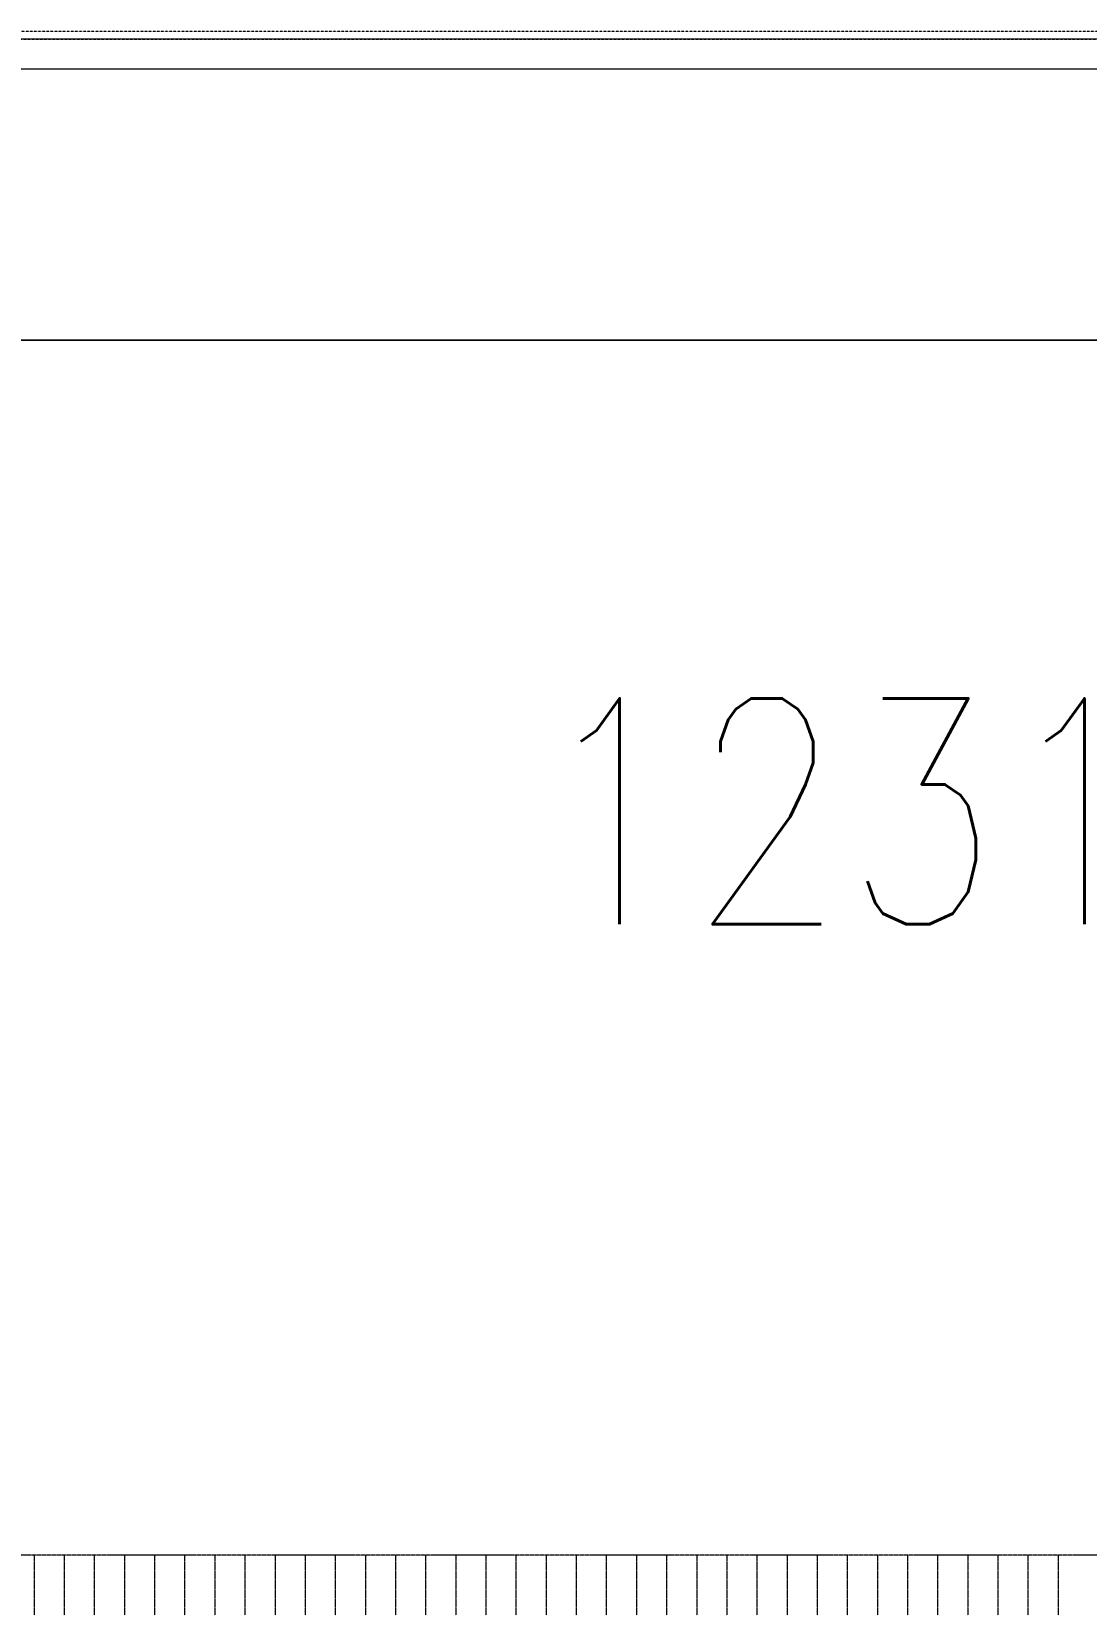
# Model space of a CAD drawing. Header units: inches. Extents: x 13084 to 220150, y 6494 to 167180.
# Drawn here: x 75417 to 78919, y 73895 to 79155 of the extents above; entities that cross this region are included whole.
import ezdxf
from ezdxf.enums import TextEntityAlignment as Align

# ---------------------------------------------------------------- set-up
doc = ezdxf.new("R2010")
doc.units = ezdxf.units.IN
doc.header["$MEASUREMENT"] = 0
doc.linetypes.add('Ground Floor$0$HIDDEN', pattern=[0.375, 0.25, -0.125])
for name, color, linetype, lineweight in [('Ground Floor$0$A-G322-M-Door', 251, 'Continuous', 15), ('Ground Floor$0$A-G4-M-Furniture-and-Fittings', 251, 'Continuous', 9), ('Ground Floor$0$Z-Z001-S-Room-Name-Identification-250', 7, 'Continuous', 15)]:
    doc.layers.add(name, color=color, linetype=linetype, lineweight=lineweight)
doc.styles.add('Ground Floor$0$Tag-RomanS', font='romans.shx', dxfattribs={"width": 0.8})

# ---------------------------------------------------------------- blocks, each defined once
blk = doc.blocks.new('Ground Floor$0$tag-roomname')
at = {"lineweight": 18, "ltscale": 0.01, "style": 'Ground Floor$0$Tag-RomanS', "width": 0.8}
blk.add_attdef('ROOM_NO_2', text='', height=3, dxfattribs=at).set_placement((0, 1.612), align=Align.MIDDLE_CENTER)
at = {"linetype": 'ByBlock', "lineweight": 13, "ltscale": 0.01, "style": 'Ground Floor$0$Tag-RomanS', "width": 0.8, "flags": 1}
for tag, p in [('ROOM_NAME_1', (0, -2.288)), ('AREA', (0, -5.744))]:
    blk.add_attdef(tag, text='', height=2.8, dxfattribs=at).set_placement(p, align=Align.MIDDLE_CENTER)

msp = doc.modelspace()

# ---------------------------------------------------------------- linework, layer by layer
at = {"layer": 'Ground Floor$0$A-G322-M-Door', "linetype": 'Ground Floor$0$HIDDEN', "ltscale": 0.5, "elevation": 0}
msp.add_lwpolyline([(82616.7, 79154.6), (73616.7, 79154.6), (73616.7, 79129.6), (82616.7, 79129.6)], close=True, dxfattribs=at)
at = {"layer": 'Ground Floor$0$A-G322-M-Door', "elevation": 0}
msp.add_lwpolyline([(81615.2, 79129.6), (73705.2, 79129.6), (73705.2, 78129.6), (81615.2, 78129.5)], close=True, dxfattribs=at)
at = {"layer": 'Ground Floor$0$A-G4-M-Furniture-and-Fittings'}
for p, q in [((82560.2, 79129.6, 0), (73705.2, 79129.6)), ((82560.2, 79029.6, 0), (73705.2, 79029.6)), ((82560.2, 78129.6, 0), (73705.2, 78129.6, 0))]:
    msp.add_line(p, q, dxfattribs=at)
at = {"layer": 'Ground Floor$0$A-G4-M-Furniture-and-Fittings', "linetype": 'Ground Floor$0$HIDDEN', "ltscale": 0.4}
msp.add_line((83325.2, 74094.6, 0), (73255.2, 74094.6, 0), dxfattribs=at)
at = {"layer": 'Ground Floor$0$A-G4-M-Furniture-and-Fittings', "linetype": 'Ground Floor$0$HIDDEN', "ltscale": 0.2}
for p, q in [((75425.2, 74094.6, 0), (75425.2, 73894.6)), ((75525.2, 74094.6, 0), (75525.2, 73894.6)), ((75525.2, 74094.6, 0), (75525.2, 73894.6)), ((75525.2, 74094.6, 0), (75525.2, 73894.6)), ((75525.2, 74094.6, 0), (75525.2, 73894.6)), ((75525.2, 74094.6, 0), (75525.2, 73894.6)), ((75525.2, 74094.6, 0), (75525.2, 73894.6)), ((75525.2, 74094.6, 0), (75525.2, 73894.6)), ((75525.2, 74094.6, 0), (75525.2, 73894.6)), ((75525.2, 74094.6, 0), (75525.2, 73894.6)), ((75525.2, 74094.6, 0), (75525.2, 73894.6)), ((75525.2, 74094.6, 0), (75525.2, 73894.6)), ((75525.2, 74094.6, 0), (75525.2, 73894.6)), ((75525.2, 74094.6, 0), (75525.2, 73894.6)), ((75525.2, 74094.6, 0), (75525.2, 73894.6)), ((75525.2, 74094.6, 0), (75525.2, 73894.6)), ((75525.2, 74094.6, 0), (75525.2, 73894.6)), ((75525.2, 74094.6, 0), (75525.2, 73894.6)), ((75525.2, 74094.6, 0), (75525.2, 73894.6)), ((75525.2, 74094.6, 0), (75525.2, 73894.6)), ((75525.2, 74094.6, 0), (75525.2, 73894.6)), ((75525.2, 74094.6, 0), (75525.2, 73894.6)), ((75525.2, 74094.6, 0), (75525.2, 73894.6)), ((75525.2, 74094.6, 0), (75525.2, 73894.6)), ((75525.2, 74094.6, 0), (75525.2, 73894.6)), ((75525.2, 74094.6, 0), (75525.2, 73894.6)), ((75525.2, 74094.6, 0), (75525.2, 73894.6)), ((75525.2, 74094.6, 0), (75525.2, 73894.6)), ((75525.2, 74094.6, 0), (75525.2, 73894.6)), ((75525.2, 74094.6, 0), (75525.2, 73894.6)), ((75525.2, 74094.6, 0), (75525.2, 73894.6)), ((75525.2, 74094.6, 0), (75525.2, 73894.6)), ((75525.2, 74094.6, 0), (75525.2, 73894.6)), ((75525.2, 74094.6, 0), (75525.2, 73894.6)), ((75525.2, 74094.6, 0), (75525.2, 73894.6)), ((75525.2, 74094.6, 0), (75525.2, 73894.6)), ((75525.2, 74094.6, 0), (75525.2, 73894.6)), ((75525.2, 74094.6, 0), (75525.2, 73894.6)), ((75525.2, 74094.6, 0), (75525.2, 73894.6)), ((75525.2, 74094.6, 0), (75525.2, 73894.6)), ((75525.2, 74094.6, 0), (75525.2, 73894.6)), ((75525.2, 74094.6, 0), (75525.2, 73894.6)), ((75525.2, 74094.6, 0), (75525.2, 73894.6)), ((75525.2, 74094.6, 0), (75525.2, 73894.6)), ((75525.2, 74094.6, 0), (75525.2, 73894.6)), ((75525.2, 74094.6, 0), (75525.2, 73894.6)), ((75525.2, 74094.6, 0), (75525.2, 73894.6)), ((75525.2, 74094.6, 0), (75525.2, 73894.6)), ((75525.2, 74094.6, 0), (75525.2, 73894.6)), ((75525.2, 74094.6, 0), (75525.2, 73894.6)), ((75525.2, 74094.6, 0), (75525.2, 73894.6)), ((75625.2, 74094.6, 0), (75625.2, 73894.6)), ((75725.2, 74094.6, 0), (75725.2, 73894.6)), ((75725.2, 74094.6, 0), (75725.2, 73894.6)), ((75725.2, 74094.6, 0), (75725.2, 73894.6)), ((75725.2, 74094.6, 0), (75725.2, 73894.6)), ((75725.2, 74094.6, 0), (75725.2, 73894.6)), ((75725.2, 74094.6, 0), (75725.2, 73894.6)), ((75725.2, 74094.6, 0), (75725.2, 73894.6)), ((75725.2, 74094.6, 0), (75725.2, 73894.6)), ((75725.2, 74094.6, 0), (75725.2, 73894.6)), ((75725.2, 74094.6, 0), (75725.2, 73894.6)), ((75725.2, 74094.6, 0), (75725.2, 73894.6)), ((75725.2, 74094.6, 0), (75725.2, 73894.6)), ((75725.2, 74094.6, 0), (75725.2, 73894.6)), ((75725.2, 74094.6, 0), (75725.2, 73894.6)), ((75725.2, 74094.6, 0), (75725.2, 73894.6)), ((75725.2, 74094.6, 0), (75725.2, 73894.6)), ((75725.2, 74094.6, 0), (75725.2, 73894.6)), ((75725.2, 74094.6, 0), (75725.2, 73894.6)), ((75725.2, 74094.6, 0), (75725.2, 73894.6)), ((75725.2, 74094.6, 0), (75725.2, 73894.6)), ((75725.2, 74094.6, 0), (75725.2, 73894.6)), ((75725.2, 74094.6, 0), (75725.2, 73894.6)), ((75725.2, 74094.6, 0), (75725.2, 73894.6)), ((75725.2, 74094.6, 0), (75725.2, 73894.6)), ((75725.2, 74094.6, 0), (75725.2, 73894.6)), ((75725.2, 74094.6, 0), (75725.2, 73894.6)), ((75725.2, 74094.6, 0), (75725.2, 73894.6)), ((75725.2, 74094.6, 0), (75725.2, 73894.6)), ((75725.2, 74094.6, 0), (75725.2, 73894.6)), ((75725.2, 74094.6, 0), (75725.2, 73894.6)), ((75725.2, 74094.6, 0), (75725.2, 73894.6)), ((75725.2, 74094.6, 0), (75725.2, 73894.6)), ((75725.2, 74094.6, 0), (75725.2, 73894.6)), ((75725.2, 74094.6, 0), (75725.2, 73894.6)), ((75725.2, 74094.6, 0), (75725.2, 73894.6)), ((75725.2, 74094.6, 0), (75725.2, 73894.6)), ((75725.2, 74094.6, 0), (75725.2, 73894.6)), ((75725.2, 74094.6, 0), (75725.2, 73894.6)), ((75725.2, 74094.6, 0), (75725.2, 73894.6)), ((75725.2, 74094.6, 0), (75725.2, 73894.6)), ((75725.2, 74094.6, 0), (75725.2, 73894.6)), ((75725.2, 74094.6, 0), (75725.2, 73894.6)), ((75725.2, 74094.6, 0), (75725.2, 73894.6)), ((75725.2, 74094.6, 0), (75725.2, 73894.6)), ((75725.2, 74094.6, 0), (75725.2, 73894.6)), ((75725.2, 74094.6, 0), (75725.2, 73894.6)), ((75725.2, 74094.6, 0), (75725.2, 73894.6)), ((75725.2, 74094.6, 0), (75725.2, 73894.6)), ((75725.2, 74094.6, 0), (75725.2, 73894.6)), ((75725.2, 74094.6, 0), (75725.2, 73894.6)), ((75825.2, 74094.6, 0), (75825.2, 73894.6)), ((75925.2, 74094.6, 0), (75925.2, 73894.6)), ((75925.2, 74094.6, 0), (75925.2, 73894.6)), ((75925.2, 74094.6, 0), (75925.2, 73894.6)), ((75925.2, 74094.6, 0), (75925.2, 73894.6)), ((75925.2, 74094.6, 0), (75925.2, 73894.6)), ((75925.2, 74094.6, 0), (75925.2, 73894.6)), ((75925.2, 74094.6, 0), (75925.2, 73894.6)), ((75925.2, 74094.6, 0), (75925.2, 73894.6)), ((75925.2, 74094.6, 0), (75925.2, 73894.6)), ((75925.2, 74094.6, 0), (75925.2, 73894.6)), ((75925.2, 74094.6, 0), (75925.2, 73894.6)), ((75925.2, 74094.6, 0), (75925.2, 73894.6)), ((75925.2, 74094.6, 0), (75925.2, 73894.6)), ((75925.2, 74094.6, 0), (75925.2, 73894.6)), ((75925.2, 74094.6, 0), (75925.2, 73894.6)), ((75925.2, 74094.6, 0), (75925.2, 73894.6)), ((75925.2, 74094.6, 0), (75925.2, 73894.6)), ((75925.2, 74094.6, 0), (75925.2, 73894.6)), ((75925.2, 74094.6, 0), (75925.2, 73894.6)), ((75925.2, 74094.6, 0), (75925.2, 73894.6)), ((75925.2, 74094.6, 0), (75925.2, 73894.6)), ((75925.2, 74094.6, 0), (75925.2, 73894.6)), ((75925.2, 74094.6, 0), (75925.2, 73894.6)), ((75925.2, 74094.6, 0), (75925.2, 73894.6)), ((75925.2, 74094.6, 0), (75925.2, 73894.6)), ((75925.2, 74094.6, 0), (75925.2, 73894.6)), ((75925.2, 74094.6, 0), (75925.2, 73894.6)), ((75925.2, 74094.6, 0), (75925.2, 73894.6)), ((75925.2, 74094.6, 0), (75925.2, 73894.6)), ((75925.2, 74094.6, 0), (75925.2, 73894.6)), ((75925.2, 74094.6, 0), (75925.2, 73894.6)), ((75925.2, 74094.6, 0), (75925.2, 73894.6)), ((75925.2, 74094.6, 0), (75925.2, 73894.6)), ((75925.2, 74094.6, 0), (75925.2, 73894.6)), ((75925.2, 74094.6, 0), (75925.2, 73894.6)), ((75925.2, 74094.6, 0), (75925.2, 73894.6)), ((75925.2, 74094.6, 0), (75925.2, 73894.6)), ((75925.2, 74094.6, 0), (75925.2, 73894.6)), ((75925.2, 74094.6, 0), (75925.2, 73894.6)), ((75925.2, 74094.6, 0), (75925.2, 73894.6)), ((75925.2, 74094.6, 0), (75925.2, 73894.6)), ((75925.2, 74094.6, 0), (75925.2, 73894.6)), ((75925.2, 74094.6, 0), (75925.2, 73894.6)), ((75925.2, 74094.6, 0), (75925.2, 73894.6)), ((75925.2, 74094.6, 0), (75925.2, 73894.6)), ((75925.2, 74094.6, 0), (75925.2, 73894.6)), ((75925.2, 74094.6, 0), (75925.2, 73894.6)), ((75925.2, 74094.6, 0), (75925.2, 73894.6)), ((75925.2, 74094.6, 0), (75925.2, 73894.6)), ((75925.2, 74094.6, 0), (75925.2, 73894.6)), ((76025.2, 74094.6, 0), (76025.2, 73894.6)), ((76125.2, 74094.6, 0), (76125.2, 73894.6)), ((76125.2, 74094.6, 0), (76125.2, 73894.6)), ((76125.2, 74094.6, 0), (76125.2, 73894.6)), ((76125.2, 74094.6, 0), (76125.2, 73894.6)), ((76125.2, 74094.6, 0), (76125.2, 73894.6)), ((76125.2, 74094.6, 0), (76125.2, 73894.6)), ((76125.2, 74094.6, 0), (76125.2, 73894.6)), ((76125.2, 74094.6, 0), (76125.2, 73894.6)), ((76125.2, 74094.6, 0), (76125.2, 73894.6)), ((76125.2, 74094.6, 0), (76125.2, 73894.6)), ((76125.2, 74094.6, 0), (76125.2, 73894.6)), ((76125.2, 74094.6, 0), (76125.2, 73894.6)), ((76125.2, 74094.6, 0), (76125.2, 73894.6)), ((76125.2, 74094.6, 0), (76125.2, 73894.6)), ((76125.2, 74094.6, 0), (76125.2, 73894.6)), ((76125.2, 74094.6, 0), (76125.2, 73894.6)), ((76125.2, 74094.6, 0), (76125.2, 73894.6)), ((76125.2, 74094.6, 0), (76125.2, 73894.6)), ((76125.2, 74094.6, 0), (76125.2, 73894.6)), ((76125.2, 74094.6, 0), (76125.2, 73894.6)), ((76125.2, 74094.6, 0), (76125.2, 73894.6)), ((76125.2, 74094.6, 0), (76125.2, 73894.6)), ((76125.2, 74094.6, 0), (76125.2, 73894.6)), ((76125.2, 74094.6, 0), (76125.2, 73894.6)), ((76125.2, 74094.6, 0), (76125.2, 73894.6)), ((76125.2, 74094.6, 0), (76125.2, 73894.6)), ((76125.2, 74094.6, 0), (76125.2, 73894.6)), ((76125.2, 74094.6, 0), (76125.2, 73894.6)), ((76125.2, 74094.6, 0), (76125.2, 73894.6)), ((76125.2, 74094.6, 0), (76125.2, 73894.6)), ((76125.2, 74094.6, 0), (76125.2, 73894.6)), ((76125.2, 74094.6, 0), (76125.2, 73894.6)), ((76125.2, 74094.6, 0), (76125.2, 73894.6)), ((76125.2, 74094.6, 0), (76125.2, 73894.6)), ((76125.2, 74094.6, 0), (76125.2, 73894.6)), ((76125.2, 74094.6, 0), (76125.2, 73894.6)), ((76125.2, 74094.6, 0), (76125.2, 73894.6)), ((76125.2, 74094.6, 0), (76125.2, 73894.6)), ((76125.2, 74094.6, 0), (76125.2, 73894.6)), ((76125.2, 74094.6, 0), (76125.2, 73894.6)), ((76125.2, 74094.6, 0), (76125.2, 73894.6)), ((76125.2, 74094.6, 0), (76125.2, 73894.6)), ((76125.2, 74094.6, 0), (76125.2, 73894.6)), ((76125.2, 74094.6, 0), (76125.2, 73894.6)), ((76125.2, 74094.6, 0), (76125.2, 73894.6)), ((76125.2, 74094.6, 0), (76125.2, 73894.6)), ((76125.2, 74094.6, 0), (76125.2, 73894.6)), ((76125.2, 74094.6, 0), (76125.2, 73894.6)), ((76125.2, 74094.6, 0), (76125.2, 73894.6)), ((76125.2, 74094.6, 0), (76125.2, 73894.6)), ((76225.2, 74094.6, 0), (76225.2, 73894.6)), ((76325.2, 74094.6, 0), (76325.2, 73894.6)), ((76325.2, 74094.6, 0), (76325.2, 73894.6)), ((76325.2, 74094.6, 0), (76325.2, 73894.6)), ((76325.2, 74094.6, 0), (76325.2, 73894.6)), ((76325.2, 74094.6, 0), (76325.2, 73894.6)), ((76325.2, 74094.6, 0), (76325.2, 73894.6)), ((76325.2, 74094.6, 0), (76325.2, 73894.6)), ((76325.2, 74094.6, 0), (76325.2, 73894.6)), ((76325.2, 74094.6, 0), (76325.2, 73894.6)), ((76325.2, 74094.6, 0), (76325.2, 73894.6)), ((76325.2, 74094.6, 0), (76325.2, 73894.6)), ((76325.2, 74094.6, 0), (76325.2, 73894.6)), ((76325.2, 74094.6, 0), (76325.2, 73894.6)), ((76325.2, 74094.6, 0), (76325.2, 73894.6)), ((76325.2, 74094.6, 0), (76325.2, 73894.6)), ((76325.2, 74094.6, 0), (76325.2, 73894.6)), ((76325.2, 74094.6, 0), (76325.2, 73894.6)), ((76325.2, 74094.6, 0), (76325.2, 73894.6)), ((76325.2, 74094.6, 0), (76325.2, 73894.6)), ((76325.2, 74094.6, 0), (76325.2, 73894.6)), ((76325.2, 74094.6, 0), (76325.2, 73894.6)), ((76325.2, 74094.6, 0), (76325.2, 73894.6)), ((76325.2, 74094.6, 0), (76325.2, 73894.6)), ((76325.2, 74094.6, 0), (76325.2, 73894.6)), ((76325.2, 74094.6, 0), (76325.2, 73894.6)), ((76325.2, 74094.6, 0), (76325.2, 73894.6)), ((76325.2, 74094.6, 0), (76325.2, 73894.6)), ((76325.2, 74094.6, 0), (76325.2, 73894.6)), ((76325.2, 74094.6, 0), (76325.2, 73894.6)), ((76325.2, 74094.6, 0), (76325.2, 73894.6)), ((76325.2, 74094.6, 0), (76325.2, 73894.6)), ((76325.2, 74094.6, 0), (76325.2, 73894.6)), ((76325.2, 74094.6, 0), (76325.2, 73894.6)), ((76325.2, 74094.6, 0), (76325.2, 73894.6)), ((76325.2, 74094.6, 0), (76325.2, 73894.6)), ((76325.2, 74094.6, 0), (76325.2, 73894.6)), ((76325.2, 74094.6, 0), (76325.2, 73894.6)), ((76325.2, 74094.6, 0), (76325.2, 73894.6)), ((76325.2, 74094.6, 0), (76325.2, 73894.6)), ((76325.2, 74094.6, 0), (76325.2, 73894.6)), ((76325.2, 74094.6, 0), (76325.2, 73894.6)), ((76325.2, 74094.6, 0), (76325.2, 73894.6)), ((76325.2, 74094.6, 0), (76325.2, 73894.6)), ((76325.2, 74094.6, 0), (76325.2, 73894.6)), ((76325.2, 74094.6, 0), (76325.2, 73894.6)), ((76325.2, 74094.6, 0), (76325.2, 73894.6)), ((76325.2, 74094.6, 0), (76325.2, 73894.6)), ((76325.2, 74094.6, 0), (76325.2, 73894.6)), ((76325.2, 74094.6, 0), (76325.2, 73894.6)), ((76325.2, 74094.6, 0), (76325.2, 73894.6)), ((76425.2, 74094.6, 0), (76425.2, 73894.6)), ((76525.2, 74094.6, 0), (76525.2, 73894.6)), ((76525.2, 74094.6, 0), (76525.2, 73894.6)), ((76525.2, 74094.6, 0), (76525.2, 73894.6)), ((76525.2, 74094.6, 0), (76525.2, 73894.6)), ((76525.2, 74094.6, 0), (76525.2, 73894.6)), ((76525.2, 74094.6, 0), (76525.2, 73894.6)), ((76525.2, 74094.6, 0), (76525.2, 73894.6)), ((76525.2, 74094.6, 0), (76525.2, 73894.6)), ((76525.2, 74094.6, 0), (76525.2, 73894.6)), ((76525.2, 74094.6, 0), (76525.2, 73894.6)), ((76525.2, 74094.6, 0), (76525.2, 73894.6)), ((76525.2, 74094.6, 0), (76525.2, 73894.6)), ((76525.2, 74094.6, 0), (76525.2, 73894.6)), ((76525.2, 74094.6, 0), (76525.2, 73894.6)), ((76525.2, 74094.6, 0), (76525.2, 73894.6)), ((76525.2, 74094.6, 0), (76525.2, 73894.6)), ((76525.2, 74094.6, 0), (76525.2, 73894.6)), ((76525.2, 74094.6, 0), (76525.2, 73894.6)), ((76525.2, 74094.6, 0), (76525.2, 73894.6)), ((76525.2, 74094.6, 0), (76525.2, 73894.6)), ((76525.2, 74094.6, 0), (76525.2, 73894.6)), ((76525.2, 74094.6, 0), (76525.2, 73894.6)), ((76525.2, 74094.6, 0), (76525.2, 73894.6)), ((76525.2, 74094.6, 0), (76525.2, 73894.6)), ((76525.2, 74094.6, 0), (76525.2, 73894.6)), ((76525.2, 74094.6, 0), (76525.2, 73894.6)), ((76525.2, 74094.6, 0), (76525.2, 73894.6)), ((76525.2, 74094.6, 0), (76525.2, 73894.6)), ((76525.2, 74094.6, 0), (76525.2, 73894.6)), ((76525.2, 74094.6, 0), (76525.2, 73894.6)), ((76525.2, 74094.6, 0), (76525.2, 73894.6)), ((76525.2, 74094.6, 0), (76525.2, 73894.6)), ((76525.2, 74094.6, 0), (76525.2, 73894.6)), ((76525.2, 74094.6, 0), (76525.2, 73894.6)), ((76525.2, 74094.6, 0), (76525.2, 73894.6)), ((76525.2, 74094.6, 0), (76525.2, 73894.6)), ((76525.2, 74094.6, 0), (76525.2, 73894.6)), ((76525.2, 74094.6, 0), (76525.2, 73894.6)), ((76525.2, 74094.6, 0), (76525.2, 73894.6)), ((76525.2, 74094.6, 0), (76525.2, 73894.6)), ((76525.2, 74094.6, 0), (76525.2, 73894.6)), ((76525.2, 74094.6, 0), (76525.2, 73894.6)), ((76525.2, 74094.6, 0), (76525.2, 73894.6)), ((76525.2, 74094.6, 0), (76525.2, 73894.6)), ((76525.2, 74094.6, 0), (76525.2, 73894.6)), ((76525.2, 74094.6, 0), (76525.2, 73894.6)), ((76525.2, 74094.6, 0), (76525.2, 73894.6)), ((76525.2, 74094.6, 0), (76525.2, 73894.6)), ((76525.2, 74094.6, 0), (76525.2, 73894.6)), ((76525.2, 74094.6, 0), (76525.2, 73894.6)), ((76625.2, 74094.6, 0), (76625.2, 73894.6)), ((76725.2, 74094.6, 0), (76725.2, 73894.6)), ((76725.2, 74094.6, 0), (76725.2, 73894.6)), ((76725.2, 74094.6, 0), (76725.2, 73894.6)), ((76725.2, 74094.6, 0), (76725.2, 73894.6)), ((76725.2, 74094.6, 0), (76725.2, 73894.6)), ((76725.2, 74094.6, 0), (76725.2, 73894.6)), ((76725.2, 74094.6, 0), (76725.2, 73894.6)), ((76725.2, 74094.6, 0), (76725.2, 73894.6)), ((76725.2, 74094.6, 0), (76725.2, 73894.6)), ((76725.2, 74094.6, 0), (76725.2, 73894.6)), ((76725.2, 74094.6, 0), (76725.2, 73894.6)), ((76725.2, 74094.6, 0), (76725.2, 73894.6)), ((76725.2, 74094.6, 0), (76725.2, 73894.6)), ((76725.2, 74094.6, 0), (76725.2, 73894.6)), ((76725.2, 74094.6, 0), (76725.2, 73894.6)), ((76725.2, 74094.6, 0), (76725.2, 73894.6)), ((76725.2, 74094.6, 0), (76725.2, 73894.6)), ((76725.2, 74094.6, 0), (76725.2, 73894.6)), ((76725.2, 74094.6, 0), (76725.2, 73894.6)), ((76725.2, 74094.6, 0), (76725.2, 73894.6)), ((76725.2, 74094.6, 0), (76725.2, 73894.6)), ((76725.2, 74094.6, 0), (76725.2, 73894.6)), ((76725.2, 74094.6, 0), (76725.2, 73894.6)), ((76725.2, 74094.6, 0), (76725.2, 73894.6)), ((76725.2, 74094.6, 0), (76725.2, 73894.6)), ((76725.2, 74094.6, 0), (76725.2, 73894.6)), ((76725.2, 74094.6, 0), (76725.2, 73894.6)), ((76725.2, 74094.6, 0), (76725.2, 73894.6)), ((76725.2, 74094.6, 0), (76725.2, 73894.6)), ((76725.2, 74094.6, 0), (76725.2, 73894.6)), ((76725.2, 74094.6, 0), (76725.2, 73894.6)), ((76725.2, 74094.6, 0), (76725.2, 73894.6)), ((76725.2, 74094.6, 0), (76725.2, 73894.6)), ((76725.2, 74094.6, 0), (76725.2, 73894.6)), ((76725.2, 74094.6, 0), (76725.2, 73894.6)), ((76725.2, 74094.6, 0), (76725.2, 73894.6)), ((76725.2, 74094.6, 0), (76725.2, 73894.6)), ((76725.2, 74094.6, 0), (76725.2, 73894.6)), ((76725.2, 74094.6, 0), (76725.2, 73894.6)), ((76725.2, 74094.6, 0), (76725.2, 73894.6)), ((76725.2, 74094.6, 0), (76725.2, 73894.6)), ((76725.2, 74094.6, 0), (76725.2, 73894.6)), ((76725.2, 74094.6, 0), (76725.2, 73894.6)), ((76725.2, 74094.6, 0), (76725.2, 73894.6)), ((76725.2, 74094.6, 0), (76725.2, 73894.6)), ((76725.2, 74094.6, 0), (76725.2, 73894.6)), ((76725.2, 74094.6, 0), (76725.2, 73894.6)), ((76725.2, 74094.6, 0), (76725.2, 73894.6)), ((76725.2, 74094.6, 0), (76725.2, 73894.6)), ((76725.2, 74094.6, 0), (76725.2, 73894.6)), ((76825.2, 74094.6, 0), (76825.2, 73894.6)), ((76925.2, 74094.6, 0), (76925.2, 73894.6)), ((76925.2, 74094.6, 0), (76925.2, 73894.6)), ((76925.2, 74094.6, 0), (76925.2, 73894.6)), ((76925.2, 74094.6, 0), (76925.2, 73894.6)), ((76925.2, 74094.6, 0), (76925.2, 73894.6)), ((76925.2, 74094.6, 0), (76925.2, 73894.6)), ((76925.2, 74094.6, 0), (76925.2, 73894.6)), ((76925.2, 74094.6, 0), (76925.2, 73894.6)), ((76925.2, 74094.6, 0), (76925.2, 73894.6)), ((76925.2, 74094.6, 0), (76925.2, 73894.6)), ((76925.2, 74094.6, 0), (76925.2, 73894.6)), ((76925.2, 74094.6, 0), (76925.2, 73894.6)), ((76925.2, 74094.6, 0), (76925.2, 73894.6)), ((76925.2, 74094.6, 0), (76925.2, 73894.6)), ((76925.2, 74094.6, 0), (76925.2, 73894.6)), ((76925.2, 74094.6, 0), (76925.2, 73894.6)), ((76925.2, 74094.6, 0), (76925.2, 73894.6)), ((76925.2, 74094.6, 0), (76925.2, 73894.6)), ((76925.2, 74094.6, 0), (76925.2, 73894.6)), ((76925.2, 74094.6, 0), (76925.2, 73894.6)), ((76925.2, 74094.6, 0), (76925.2, 73894.6)), ((76925.2, 74094.6, 0), (76925.2, 73894.6)), ((76925.2, 74094.6, 0), (76925.2, 73894.6)), ((76925.2, 74094.6, 0), (76925.2, 73894.6)), ((76925.2, 74094.6, 0), (76925.2, 73894.6)), ((76925.2, 74094.6, 0), (76925.2, 73894.6)), ((76925.2, 74094.6, 0), (76925.2, 73894.6)), ((76925.2, 74094.6, 0), (76925.2, 73894.6)), ((76925.2, 74094.6, 0), (76925.2, 73894.6)), ((76925.2, 74094.6, 0), (76925.2, 73894.6)), ((76925.2, 74094.6, 0), (76925.2, 73894.6)), ((76925.2, 74094.6, 0), (76925.2, 73894.6)), ((76925.2, 74094.6, 0), (76925.2, 73894.6)), ((76925.2, 74094.6, 0), (76925.2, 73894.6)), ((76925.2, 74094.6, 0), (76925.2, 73894.6)), ((76925.2, 74094.6, 0), (76925.2, 73894.6)), ((76925.2, 74094.6, 0), (76925.2, 73894.6)), ((76925.2, 74094.6, 0), (76925.2, 73894.6)), ((76925.2, 74094.6, 0), (76925.2, 73894.6)), ((76925.2, 74094.6, 0), (76925.2, 73894.6)), ((76925.2, 74094.6, 0), (76925.2, 73894.6)), ((76925.2, 74094.6, 0), (76925.2, 73894.6)), ((76925.2, 74094.6, 0), (76925.2, 73894.6)), ((76925.2, 74094.6, 0), (76925.2, 73894.6)), ((76925.2, 74094.6, 0), (76925.2, 73894.6)), ((76925.2, 74094.6, 0), (76925.2, 73894.6)), ((76925.2, 74094.6, 0), (76925.2, 73894.6)), ((76925.2, 74094.6, 0), (76925.2, 73894.6)), ((76925.2, 74094.6, 0), (76925.2, 73894.6)), ((76925.2, 74094.6, 0), (76925.2, 73894.6)), ((77025.2, 74094.6, 0), (77025.2, 73894.6)), ((77125.2, 74094.6, 0), (77125.2, 73894.6)), ((77125.2, 74094.6, 0), (77125.2, 73894.6)), ((77125.2, 74094.6, 0), (77125.2, 73894.6)), ((77125.2, 74094.6, 0), (77125.2, 73894.6)), ((77125.2, 74094.6, 0), (77125.2, 73894.6)), ((77125.2, 74094.6, 0), (77125.2, 73894.6)), ((77125.2, 74094.6, 0), (77125.2, 73894.6)), ((77125.2, 74094.6, 0), (77125.2, 73894.6)), ((77125.2, 74094.6, 0), (77125.2, 73894.6)), ((77125.2, 74094.6, 0), (77125.2, 73894.6)), ((77125.2, 74094.6, 0), (77125.2, 73894.6)), ((77125.2, 74094.6, 0), (77125.2, 73894.6)), ((77125.2, 74094.6, 0), (77125.2, 73894.6)), ((77125.2, 74094.6, 0), (77125.2, 73894.6)), ((77125.2, 74094.6, 0), (77125.2, 73894.6)), ((77125.2, 74094.6, 0), (77125.2, 73894.6)), ((77125.2, 74094.6, 0), (77125.2, 73894.6)), ((77125.2, 74094.6, 0), (77125.2, 73894.6)), ((77125.2, 74094.6, 0), (77125.2, 73894.6)), ((77125.2, 74094.6, 0), (77125.2, 73894.6)), ((77125.2, 74094.6, 0), (77125.2, 73894.6)), ((77125.2, 74094.6, 0), (77125.2, 73894.6)), ((77125.2, 74094.6, 0), (77125.2, 73894.6)), ((77125.2, 74094.6, 0), (77125.2, 73894.6)), ((77125.2, 74094.6, 0), (77125.2, 73894.6)), ((77125.2, 74094.6, 0), (77125.2, 73894.6)), ((77125.2, 74094.6, 0), (77125.2, 73894.6)), ((77125.2, 74094.6, 0), (77125.2, 73894.6)), ((77125.2, 74094.6, 0), (77125.2, 73894.6)), ((77125.2, 74094.6, 0), (77125.2, 73894.6)), ((77125.2, 74094.6, 0), (77125.2, 73894.6)), ((77125.2, 74094.6, 0), (77125.2, 73894.6)), ((77125.2, 74094.6, 0), (77125.2, 73894.6)), ((77125.2, 74094.6, 0), (77125.2, 73894.6)), ((77125.2, 74094.6, 0), (77125.2, 73894.6)), ((77125.2, 74094.6, 0), (77125.2, 73894.6)), ((77125.2, 74094.6, 0), (77125.2, 73894.6)), ((77125.2, 74094.6, 0), (77125.2, 73894.6)), ((77125.2, 74094.6, 0), (77125.2, 73894.6)), ((77125.2, 74094.6, 0), (77125.2, 73894.6)), ((77125.2, 74094.6, 0), (77125.2, 73894.6)), ((77125.2, 74094.6, 0), (77125.2, 73894.6)), ((77125.2, 74094.6, 0), (77125.2, 73894.6)), ((77125.2, 74094.6, 0), (77125.2, 73894.6)), ((77125.2, 74094.6, 0), (77125.2, 73894.6)), ((77125.2, 74094.6, 0), (77125.2, 73894.6)), ((77125.2, 74094.6, 0), (77125.2, 73894.6)), ((77125.2, 74094.6, 0), (77125.2, 73894.6)), ((77125.2, 74094.6, 0), (77125.2, 73894.6)), ((77125.2, 74094.6, 0), (77125.2, 73894.6)), ((77225.2, 74094.6, 0), (77225.2, 73894.6)), ((77325.2, 74094.6, 0), (77325.2, 73894.6)), ((77325.2, 74094.6, 0), (77325.2, 73894.6)), ((77325.2, 74094.6, 0), (77325.2, 73894.6)), ((77325.2, 74094.6, 0), (77325.2, 73894.6)), ((77325.2, 74094.6, 0), (77325.2, 73894.6)), ((77325.2, 74094.6, 0), (77325.2, 73894.6)), ((77325.2, 74094.6, 0), (77325.2, 73894.6)), ((77325.2, 74094.6, 0), (77325.2, 73894.6)), ((77325.2, 74094.6, 0), (77325.2, 73894.6)), ((77325.2, 74094.6, 0), (77325.2, 73894.6)), ((77325.2, 74094.6, 0), (77325.2, 73894.6)), ((77325.2, 74094.6, 0), (77325.2, 73894.6)), ((77325.2, 74094.6, 0), (77325.2, 73894.6)), ((77325.2, 74094.6, 0), (77325.2, 73894.6)), ((77325.2, 74094.6, 0), (77325.2, 73894.6)), ((77325.2, 74094.6, 0), (77325.2, 73894.6)), ((77325.2, 74094.6, 0), (77325.2, 73894.6)), ((77325.2, 74094.6, 0), (77325.2, 73894.6)), ((77325.2, 74094.6, 0), (77325.2, 73894.6)), ((77325.2, 74094.6, 0), (77325.2, 73894.6)), ((77325.2, 74094.6, 0), (77325.2, 73894.6)), ((77325.2, 74094.6, 0), (77325.2, 73894.6)), ((77325.2, 74094.6, 0), (77325.2, 73894.6)), ((77325.2, 74094.6, 0), (77325.2, 73894.6)), ((77325.2, 74094.6, 0), (77325.2, 73894.6)), ((77325.2, 74094.6, 0), (77325.2, 73894.6)), ((77325.2, 74094.6, 0), (77325.2, 73894.6)), ((77325.2, 74094.6, 0), (77325.2, 73894.6)), ((77325.2, 74094.6, 0), (77325.2, 73894.6)), ((77325.2, 74094.6, 0), (77325.2, 73894.6)), ((77325.2, 74094.6, 0), (77325.2, 73894.6)), ((77325.2, 74094.6, 0), (77325.2, 73894.6)), ((77325.2, 74094.6, 0), (77325.2, 73894.6)), ((77325.2, 74094.6, 0), (77325.2, 73894.6)), ((77325.2, 74094.6, 0), (77325.2, 73894.6)), ((77325.2, 74094.6, 0), (77325.2, 73894.6)), ((77325.2, 74094.6, 0), (77325.2, 73894.6)), ((77325.2, 74094.6, 0), (77325.2, 73894.6)), ((77325.2, 74094.6, 0), (77325.2, 73894.6)), ((77325.2, 74094.6, 0), (77325.2, 73894.6)), ((77325.2, 74094.6, 0), (77325.2, 73894.6)), ((77325.2, 74094.6, 0), (77325.2, 73894.6)), ((77325.2, 74094.6, 0), (77325.2, 73894.6)), ((77325.2, 74094.6, 0), (77325.2, 73894.6)), ((77325.2, 74094.6, 0), (77325.2, 73894.6)), ((77325.2, 74094.6, 0), (77325.2, 73894.6)), ((77325.2, 74094.6, 0), (77325.2, 73894.6)), ((77325.2, 74094.6, 0), (77325.2, 73894.6)), ((77325.2, 74094.6, 0), (77325.2, 73894.6)), ((77325.2, 74094.6, 0), (77325.2, 73894.6)), ((77425.2, 74094.6, 0), (77425.2, 73894.6)), ((77525.2, 74094.6, 0), (77525.2, 73894.6)), ((77525.2, 74094.6, 0), (77525.2, 73894.6)), ((77525.2, 74094.6, 0), (77525.2, 73894.6)), ((77525.2, 74094.6, 0), (77525.2, 73894.6)), ((77525.2, 74094.6, 0), (77525.2, 73894.6)), ((77525.2, 74094.6, 0), (77525.2, 73894.6)), ((77525.2, 74094.6, 0), (77525.2, 73894.6)), ((77525.2, 74094.6, 0), (77525.2, 73894.6)), ((77525.2, 74094.6, 0), (77525.2, 73894.6)), ((77525.2, 74094.6, 0), (77525.2, 73894.6)), ((77525.2, 74094.6, 0), (77525.2, 73894.6)), ((77525.2, 74094.6, 0), (77525.2, 73894.6)), ((77525.2, 74094.6, 0), (77525.2, 73894.6)), ((77525.2, 74094.6, 0), (77525.2, 73894.6)), ((77525.2, 74094.6, 0), (77525.2, 73894.6)), ((77525.2, 74094.6, 0), (77525.2, 73894.6)), ((77525.2, 74094.6, 0), (77525.2, 73894.6)), ((77525.2, 74094.6, 0), (77525.2, 73894.6)), ((77525.2, 74094.6, 0), (77525.2, 73894.6)), ((77525.2, 74094.6, 0), (77525.2, 73894.6)), ((77525.2, 74094.6, 0), (77525.2, 73894.6)), ((77525.2, 74094.6, 0), (77525.2, 73894.6)), ((77525.2, 74094.6, 0), (77525.2, 73894.6)), ((77525.2, 74094.6, 0), (77525.2, 73894.6)), ((77525.2, 74094.6, 0), (77525.2, 73894.6)), ((77525.2, 74094.6, 0), (77525.2, 73894.6)), ((77525.2, 74094.6, 0), (77525.2, 73894.6)), ((77525.2, 74094.6, 0), (77525.2, 73894.6)), ((77525.2, 74094.6, 0), (77525.2, 73894.6)), ((77525.2, 74094.6, 0), (77525.2, 73894.6)), ((77525.2, 74094.6, 0), (77525.2, 73894.6)), ((77525.2, 74094.6, 0), (77525.2, 73894.6)), ((77525.2, 74094.6, 0), (77525.2, 73894.6)), ((77525.2, 74094.6, 0), (77525.2, 73894.6)), ((77525.2, 74094.6, 0), (77525.2, 73894.6)), ((77525.2, 74094.6, 0), (77525.2, 73894.6)), ((77525.2, 74094.6, 0), (77525.2, 73894.6)), ((77525.2, 74094.6, 0), (77525.2, 73894.6)), ((77525.2, 74094.6, 0), (77525.2, 73894.6)), ((77525.2, 74094.6, 0), (77525.2, 73894.6)), ((77525.2, 74094.6, 0), (77525.2, 73894.6)), ((77525.2, 74094.6, 0), (77525.2, 73894.6)), ((77525.2, 74094.6, 0), (77525.2, 73894.6)), ((77525.2, 74094.6, 0), (77525.2, 73894.6)), ((77525.2, 74094.6, 0), (77525.2, 73894.6)), ((77525.2, 74094.6, 0), (77525.2, 73894.6)), ((77525.2, 74094.6, 0), (77525.2, 73894.6)), ((77525.2, 74094.6, 0), (77525.2, 73894.6)), ((77525.2, 74094.6, 0), (77525.2, 73894.6)), ((77525.2, 74094.6, 0), (77525.2, 73894.6)), ((77625.2, 74094.6, 0), (77625.2, 73894.6)), ((77725.2, 74094.6, 0), (77725.2, 73894.6)), ((77725.2, 74094.6, 0), (77725.2, 73894.6)), ((77725.2, 74094.6, 0), (77725.2, 73894.6)), ((77725.2, 74094.6, 0), (77725.2, 73894.6)), ((77725.2, 74094.6, 0), (77725.2, 73894.6)), ((77725.2, 74094.6, 0), (77725.2, 73894.6)), ((77725.2, 74094.6, 0), (77725.2, 73894.6)), ((77725.2, 74094.6, 0), (77725.2, 73894.6)), ((77725.2, 74094.6, 0), (77725.2, 73894.6)), ((77725.2, 74094.6, 0), (77725.2, 73894.6)), ((77725.2, 74094.6, 0), (77725.2, 73894.6)), ((77725.2, 74094.6, 0), (77725.2, 73894.6)), ((77725.2, 74094.6, 0), (77725.2, 73894.6)), ((77725.2, 74094.6, 0), (77725.2, 73894.6)), ((77725.2, 74094.6, 0), (77725.2, 73894.6)), ((77725.2, 74094.6, 0), (77725.2, 73894.6)), ((77725.2, 74094.6, 0), (77725.2, 73894.6)), ((77725.2, 74094.6, 0), (77725.2, 73894.6)), ((77725.2, 74094.6, 0), (77725.2, 73894.6)), ((77725.2, 74094.6, 0), (77725.2, 73894.6)), ((77725.2, 74094.6, 0), (77725.2, 73894.6)), ((77725.2, 74094.6, 0), (77725.2, 73894.6)), ((77725.2, 74094.6, 0), (77725.2, 73894.6)), ((77725.2, 74094.6, 0), (77725.2, 73894.6)), ((77725.2, 74094.6, 0), (77725.2, 73894.6)), ((77725.2, 74094.6, 0), (77725.2, 73894.6)), ((77725.2, 74094.6, 0), (77725.2, 73894.6)), ((77725.2, 74094.6, 0), (77725.2, 73894.6)), ((77725.2, 74094.6, 0), (77725.2, 73894.6)), ((77725.2, 74094.6, 0), (77725.2, 73894.6)), ((77725.2, 74094.6, 0), (77725.2, 73894.6)), ((77725.2, 74094.6, 0), (77725.2, 73894.6)), ((77725.2, 74094.6, 0), (77725.2, 73894.6)), ((77725.2, 74094.6, 0), (77725.2, 73894.6)), ((77725.2, 74094.6, 0), (77725.2, 73894.6)), ((77725.2, 74094.6, 0), (77725.2, 73894.6)), ((77725.2, 74094.6, 0), (77725.2, 73894.6)), ((77725.2, 74094.6, 0), (77725.2, 73894.6)), ((77725.2, 74094.6, 0), (77725.2, 73894.6)), ((77725.2, 74094.6, 0), (77725.2, 73894.6)), ((77725.2, 74094.6, 0), (77725.2, 73894.6)), ((77725.2, 74094.6, 0), (77725.2, 73894.6)), ((77725.2, 74094.6, 0), (77725.2, 73894.6)), ((77725.2, 74094.6, 0), (77725.2, 73894.6)), ((77725.2, 74094.6, 0), (77725.2, 73894.6)), ((77725.2, 74094.6, 0), (77725.2, 73894.6)), ((77725.2, 74094.6, 0), (77725.2, 73894.6)), ((77725.2, 74094.6, 0), (77725.2, 73894.6)), ((77725.2, 74094.6, 0), (77725.2, 73894.6)), ((77725.2, 74094.6, 0), (77725.2, 73894.6)), ((77825.2, 74094.6, 0), (77825.2, 73894.6)), ((77925.2, 74094.6, 0), (77925.2, 73894.6)), ((77925.2, 74094.6, 0), (77925.2, 73894.6)), ((77925.2, 74094.6, 0), (77925.2, 73894.6)), ((77925.2, 74094.6, 0), (77925.2, 73894.6)), ((77925.2, 74094.6, 0), (77925.2, 73894.6)), ((77925.2, 74094.6, 0), (77925.2, 73894.6)), ((77925.2, 74094.6, 0), (77925.2, 73894.6)), ((77925.2, 74094.6, 0), (77925.2, 73894.6)), ((77925.2, 74094.6, 0), (77925.2, 73894.6)), ((77925.2, 74094.6, 0), (77925.2, 73894.6)), ((77925.2, 74094.6, 0), (77925.2, 73894.6)), ((77925.2, 74094.6, 0), (77925.2, 73894.6)), ((77925.2, 74094.6, 0), (77925.2, 73894.6)), ((77925.2, 74094.6, 0), (77925.2, 73894.6)), ((77925.2, 74094.6, 0), (77925.2, 73894.6)), ((77925.2, 74094.6, 0), (77925.2, 73894.6)), ((77925.2, 74094.6, 0), (77925.2, 73894.6)), ((77925.2, 74094.6, 0), (77925.2, 73894.6)), ((77925.2, 74094.6, 0), (77925.2, 73894.6)), ((77925.2, 74094.6, 0), (77925.2, 73894.6)), ((77925.2, 74094.6, 0), (77925.2, 73894.6)), ((77925.2, 74094.6, 0), (77925.2, 73894.6)), ((77925.2, 74094.6, 0), (77925.2, 73894.6)), ((77925.2, 74094.6, 0), (77925.2, 73894.6)), ((77925.2, 74094.6, 0), (77925.2, 73894.6)), ((77925.2, 74094.6, 0), (77925.2, 73894.6)), ((77925.2, 74094.6, 0), (77925.2, 73894.6)), ((77925.2, 74094.6, 0), (77925.2, 73894.6)), ((77925.2, 74094.6, 0), (77925.2, 73894.6)), ((77925.2, 74094.6, 0), (77925.2, 73894.6)), ((77925.2, 74094.6, 0), (77925.2, 73894.6)), ((77925.2, 74094.6, 0), (77925.2, 73894.6)), ((77925.2, 74094.6, 0), (77925.2, 73894.6)), ((77925.2, 74094.6, 0), (77925.2, 73894.6)), ((77925.2, 74094.6, 0), (77925.2, 73894.6)), ((77925.2, 74094.6, 0), (77925.2, 73894.6)), ((77925.2, 74094.6, 0), (77925.2, 73894.6)), ((77925.2, 74094.6, 0), (77925.2, 73894.6)), ((77925.2, 74094.6, 0), (77925.2, 73894.6)), ((77925.2, 74094.6, 0), (77925.2, 73894.6)), ((77925.2, 74094.6, 0), (77925.2, 73894.6)), ((77925.2, 74094.6, 0), (77925.2, 73894.6)), ((77925.2, 74094.6, 0), (77925.2, 73894.6)), ((77925.2, 74094.6, 0), (77925.2, 73894.6)), ((77925.2, 74094.6, 0), (77925.2, 73894.6)), ((77925.2, 74094.6, 0), (77925.2, 73894.6)), ((77925.2, 74094.6, 0), (77925.2, 73894.6)), ((77925.2, 74094.6, 0), (77925.2, 73894.6)), ((77925.2, 74094.6, 0), (77925.2, 73894.6)), ((77925.2, 74094.6, 0), (77925.2, 73894.6)), ((78025.2, 74094.6, 0), (78025.2, 73894.6)), ((78125.2, 74094.6, 0), (78125.2, 73894.6)), ((78125.2, 74094.6, 0), (78125.2, 73894.6)), ((78125.2, 74094.6, 0), (78125.2, 73894.6)), ((78125.2, 74094.6, 0), (78125.2, 73894.6)), ((78125.2, 74094.6, 0), (78125.2, 73894.6)), ((78125.2, 74094.6, 0), (78125.2, 73894.6)), ((78125.2, 74094.6, 0), (78125.2, 73894.6)), ((78125.2, 74094.6, 0), (78125.2, 73894.6)), ((78125.2, 74094.6, 0), (78125.2, 73894.6)), ((78125.2, 74094.6, 0), (78125.2, 73894.6)), ((78125.2, 74094.6, 0), (78125.2, 73894.6)), ((78125.2, 74094.6, 0), (78125.2, 73894.6)), ((78125.2, 74094.6, 0), (78125.2, 73894.6)), ((78125.2, 74094.6, 0), (78125.2, 73894.6)), ((78125.2, 74094.6, 0), (78125.2, 73894.6)), ((78125.2, 74094.6, 0), (78125.2, 73894.6)), ((78125.2, 74094.6, 0), (78125.2, 73894.6)), ((78125.2, 74094.6, 0), (78125.2, 73894.6)), ((78125.2, 74094.6, 0), (78125.2, 73894.6)), ((78125.2, 74094.6, 0), (78125.2, 73894.6)), ((78125.2, 74094.6, 0), (78125.2, 73894.6)), ((78125.2, 74094.6, 0), (78125.2, 73894.6)), ((78125.2, 74094.6, 0), (78125.2, 73894.6)), ((78125.2, 74094.6, 0), (78125.2, 73894.6)), ((78125.2, 74094.6, 0), (78125.2, 73894.6)), ((78125.2, 74094.6, 0), (78125.2, 73894.6)), ((78125.2, 74094.6, 0), (78125.2, 73894.6)), ((78125.2, 74094.6, 0), (78125.2, 73894.6)), ((78125.2, 74094.6, 0), (78125.2, 73894.6)), ((78125.2, 74094.6, 0), (78125.2, 73894.6)), ((78125.2, 74094.6, 0), (78125.2, 73894.6)), ((78125.2, 74094.6, 0), (78125.2, 73894.6)), ((78125.2, 74094.6, 0), (78125.2, 73894.6)), ((78125.2, 74094.6, 0), (78125.2, 73894.6)), ((78125.2, 74094.6, 0), (78125.2, 73894.6)), ((78125.2, 74094.6, 0), (78125.2, 73894.6)), ((78125.2, 74094.6, 0), (78125.2, 73894.6)), ((78125.2, 74094.6, 0), (78125.2, 73894.6)), ((78125.2, 74094.6, 0), (78125.2, 73894.6)), ((78125.2, 74094.6, 0), (78125.2, 73894.6)), ((78125.2, 74094.6, 0), (78125.2, 73894.6)), ((78125.2, 74094.6, 0), (78125.2, 73894.6)), ((78125.2, 74094.6, 0), (78125.2, 73894.6)), ((78125.2, 74094.6, 0), (78125.2, 73894.6)), ((78125.2, 74094.6, 0), (78125.2, 73894.6)), ((78125.2, 74094.6, 0), (78125.2, 73894.6)), ((78125.2, 74094.6, 0), (78125.2, 73894.6)), ((78125.2, 74094.6, 0), (78125.2, 73894.6)), ((78125.2, 74094.6, 0), (78125.2, 73894.6)), ((78125.2, 74094.6, 0), (78125.2, 73894.6)), ((78225.2, 74094.6, 0), (78225.2, 73894.6)), ((78325.2, 74094.6, 0), (78325.2, 73894.6)), ((78325.2, 74094.6, 0), (78325.2, 73894.6)), ((78325.2, 74094.6, 0), (78325.2, 73894.6)), ((78325.2, 74094.6, 0), (78325.2, 73894.6)), ((78325.2, 74094.6, 0), (78325.2, 73894.6)), ((78325.2, 74094.6, 0), (78325.2, 73894.6)), ((78325.2, 74094.6, 0), (78325.2, 73894.6)), ((78325.2, 74094.6, 0), (78325.2, 73894.6)), ((78325.2, 74094.6, 0), (78325.2, 73894.6)), ((78325.2, 74094.6, 0), (78325.2, 73894.6)), ((78325.2, 74094.6, 0), (78325.2, 73894.6)), ((78325.2, 74094.6, 0), (78325.2, 73894.6)), ((78325.2, 74094.6, 0), (78325.2, 73894.6)), ((78325.2, 74094.6, 0), (78325.2, 73894.6)), ((78325.2, 74094.6, 0), (78325.2, 73894.6)), ((78325.2, 74094.6, 0), (78325.2, 73894.6)), ((78325.2, 74094.6, 0), (78325.2, 73894.6)), ((78325.2, 74094.6, 0), (78325.2, 73894.6)), ((78325.2, 74094.6, 0), (78325.2, 73894.6)), ((78325.2, 74094.6, 0), (78325.2, 73894.6)), ((78325.2, 74094.6, 0), (78325.2, 73894.6)), ((78325.2, 74094.6, 0), (78325.2, 73894.6)), ((78325.2, 74094.6, 0), (78325.2, 73894.6)), ((78325.2, 74094.6, 0), (78325.2, 73894.6)), ((78325.2, 74094.6, 0), (78325.2, 73894.6)), ((78325.2, 74094.6, 0), (78325.2, 73894.6)), ((78325.2, 74094.6, 0), (78325.2, 73894.6)), ((78325.2, 74094.6, 0), (78325.2, 73894.6)), ((78325.2, 74094.6, 0), (78325.2, 73894.6)), ((78325.2, 74094.6, 0), (78325.2, 73894.6)), ((78325.2, 74094.6, 0), (78325.2, 73894.6)), ((78325.2, 74094.6, 0), (78325.2, 73894.6)), ((78325.2, 74094.6, 0), (78325.2, 73894.6)), ((78325.2, 74094.6, 0), (78325.2, 73894.6)), ((78325.2, 74094.6, 0), (78325.2, 73894.6)), ((78325.2, 74094.6, 0), (78325.2, 73894.6)), ((78325.2, 74094.6, 0), (78325.2, 73894.6)), ((78325.2, 74094.6, 0), (78325.2, 73894.6)), ((78325.2, 74094.6, 0), (78325.2, 73894.6)), ((78325.2, 74094.6, 0), (78325.2, 73894.6)), ((78325.2, 74094.6, 0), (78325.2, 73894.6)), ((78325.2, 74094.6, 0), (78325.2, 73894.6)), ((78325.2, 74094.6, 0), (78325.2, 73894.6)), ((78325.2, 74094.6, 0), (78325.2, 73894.6)), ((78325.2, 74094.6, 0), (78325.2, 73894.6)), ((78325.2, 74094.6, 0), (78325.2, 73894.6)), ((78325.2, 74094.6, 0), (78325.2, 73894.6)), ((78325.2, 74094.6, 0), (78325.2, 73894.6)), ((78325.2, 74094.6, 0), (78325.2, 73894.6)), ((78325.2, 74094.6, 0), (78325.2, 73894.6)), ((78425.2, 74094.6, 0), (78425.2, 73894.6)), ((78525.2, 74094.6, 0), (78525.2, 73894.6)), ((78525.2, 74094.6, 0), (78525.2, 73894.6)), ((78525.2, 74094.6, 0), (78525.2, 73894.6)), ((78525.2, 74094.6, 0), (78525.2, 73894.6)), ((78525.2, 74094.6, 0), (78525.2, 73894.6)), ((78525.2, 74094.6, 0), (78525.2, 73894.6)), ((78525.2, 74094.6, 0), (78525.2, 73894.6)), ((78525.2, 74094.6, 0), (78525.2, 73894.6)), ((78525.2, 74094.6, 0), (78525.2, 73894.6)), ((78525.2, 74094.6, 0), (78525.2, 73894.6)), ((78525.2, 74094.6, 0), (78525.2, 73894.6)), ((78525.2, 74094.6, 0), (78525.2, 73894.6)), ((78525.2, 74094.6, 0), (78525.2, 73894.6)), ((78525.2, 74094.6, 0), (78525.2, 73894.6)), ((78525.2, 74094.6, 0), (78525.2, 73894.6)), ((78525.2, 74094.6, 0), (78525.2, 73894.6)), ((78525.2, 74094.6, 0), (78525.2, 73894.6)), ((78525.2, 74094.6, 0), (78525.2, 73894.6)), ((78525.2, 74094.6, 0), (78525.2, 73894.6)), ((78525.2, 74094.6, 0), (78525.2, 73894.6)), ((78525.2, 74094.6, 0), (78525.2, 73894.6)), ((78525.2, 74094.6, 0), (78525.2, 73894.6)), ((78525.2, 74094.6, 0), (78525.2, 73894.6)), ((78525.2, 74094.6, 0), (78525.2, 73894.6)), ((78525.2, 74094.6, 0), (78525.2, 73894.6)), ((78525.2, 74094.6, 0), (78525.2, 73894.6)), ((78525.2, 74094.6, 0), (78525.2, 73894.6)), ((78525.2, 74094.6, 0), (78525.2, 73894.6)), ((78525.2, 74094.6, 0), (78525.2, 73894.6)), ((78525.2, 74094.6, 0), (78525.2, 73894.6)), ((78525.2, 74094.6, 0), (78525.2, 73894.6)), ((78525.2, 74094.6, 0), (78525.2, 73894.6)), ((78525.2, 74094.6, 0), (78525.2, 73894.6)), ((78525.2, 74094.6, 0), (78525.2, 73894.6)), ((78525.2, 74094.6, 0), (78525.2, 73894.6)), ((78525.2, 74094.6, 0), (78525.2, 73894.6)), ((78525.2, 74094.6, 0), (78525.2, 73894.6)), ((78525.2, 74094.6, 0), (78525.2, 73894.6)), ((78525.2, 74094.6, 0), (78525.2, 73894.6)), ((78525.2, 74094.6, 0), (78525.2, 73894.6)), ((78525.2, 74094.6, 0), (78525.2, 73894.6)), ((78525.2, 74094.6, 0), (78525.2, 73894.6)), ((78525.2, 74094.6, 0), (78525.2, 73894.6)), ((78525.2, 74094.6, 0), (78525.2, 73894.6)), ((78525.2, 74094.6, 0), (78525.2, 73894.6)), ((78525.2, 74094.6, 0), (78525.2, 73894.6)), ((78525.2, 74094.6, 0), (78525.2, 73894.6)), ((78525.2, 74094.6, 0), (78525.2, 73894.6)), ((78525.2, 74094.6, 0), (78525.2, 73894.6)), ((78525.2, 74094.6, 0), (78525.2, 73894.6)), ((78625.2, 74094.6, 0), (78625.2, 73894.6)), ((78725.2, 74094.6, 0), (78725.2, 73894.6)), ((78725.2, 74094.6, 0), (78725.2, 73894.6)), ((78725.2, 74094.6, 0), (78725.2, 73894.6)), ((78725.2, 74094.6, 0), (78725.2, 73894.6)), ((78725.2, 74094.6, 0), (78725.2, 73894.6)), ((78725.2, 74094.6, 0), (78725.2, 73894.6)), ((78725.2, 74094.6, 0), (78725.2, 73894.6)), ((78725.2, 74094.6, 0), (78725.2, 73894.6)), ((78725.2, 74094.6, 0), (78725.2, 73894.6)), ((78725.2, 74094.6, 0), (78725.2, 73894.6)), ((78725.2, 74094.6, 0), (78725.2, 73894.6)), ((78725.2, 74094.6, 0), (78725.2, 73894.6)), ((78725.2, 74094.6, 0), (78725.2, 73894.6)), ((78725.2, 74094.6, 0), (78725.2, 73894.6)), ((78725.2, 74094.6, 0), (78725.2, 73894.6)), ((78725.2, 74094.6, 0), (78725.2, 73894.6)), ((78725.2, 74094.6, 0), (78725.2, 73894.6)), ((78725.2, 74094.6, 0), (78725.2, 73894.6)), ((78725.2, 74094.6, 0), (78725.2, 73894.6)), ((78725.2, 74094.6, 0), (78725.2, 73894.6)), ((78725.2, 74094.6, 0), (78725.2, 73894.6)), ((78725.2, 74094.6, 0), (78725.2, 73894.6)), ((78725.2, 74094.6, 0), (78725.2, 73894.6)), ((78725.2, 74094.6, 0), (78725.2, 73894.6)), ((78725.2, 74094.6, 0), (78725.2, 73894.6)), ((78725.2, 74094.6, 0), (78725.2, 73894.6)), ((78725.2, 74094.6, 0), (78725.2, 73894.6)), ((78725.2, 74094.6, 0), (78725.2, 73894.6)), ((78725.2, 74094.6, 0), (78725.2, 73894.6)), ((78725.2, 74094.6, 0), (78725.2, 73894.6)), ((78725.2, 74094.6, 0), (78725.2, 73894.6)), ((78725.2, 74094.6, 0), (78725.2, 73894.6)), ((78725.2, 74094.6, 0), (78725.2, 73894.6)), ((78725.2, 74094.6, 0), (78725.2, 73894.6)), ((78725.2, 74094.6, 0), (78725.2, 73894.6)), ((78725.2, 74094.6, 0), (78725.2, 73894.6)), ((78725.2, 74094.6, 0), (78725.2, 73894.6)), ((78725.2, 74094.6, 0), (78725.2, 73894.6)), ((78725.2, 74094.6, 0), (78725.2, 73894.6)), ((78725.2, 74094.6, 0), (78725.2, 73894.6)), ((78725.2, 74094.6, 0), (78725.2, 73894.6)), ((78725.2, 74094.6, 0), (78725.2, 73894.6)), ((78725.2, 74094.6, 0), (78725.2, 73894.6)), ((78725.2, 74094.6, 0), (78725.2, 73894.6)), ((78725.2, 74094.6, 0), (78725.2, 73894.6)), ((78725.2, 74094.6, 0), (78725.2, 73894.6)), ((78725.2, 74094.6, 0), (78725.2, 73894.6)), ((78725.2, 74094.6, 0), (78725.2, 73894.6)), ((78725.2, 74094.6, 0), (78725.2, 73894.6)), ((78725.2, 74094.6, 0), (78725.2, 73894.6)), ((78825.2, 74094.6, 0), (78825.2, 73894.6))]:
    msp.add_line(p, q, dxfattribs=at)

# ---------------------------------------------------------------- block references
at = {"layer": 'Ground Floor$0$Z-Z001-S-Room-Name-Identification-250'}
ref = msp.add_blockref('Ground Floor$0$tag-roomname', (78115.2, 76162.2), dxfattribs=dict(at, xscale=250, yscale=250, zscale=250))
ref.add_attrib('ROOM_NO_2', '1231', dxfattribs={"layer": '0', "lineweight": 18, "ltscale": 0.01, "height": 750, "style": 'Ground Floor$0$Tag-RomanS', "width": 0.8}).set_placement((78115.2, 76565.1), align=Align.MIDDLE_CENTER)

doc.saveas('drawing.dxf')
